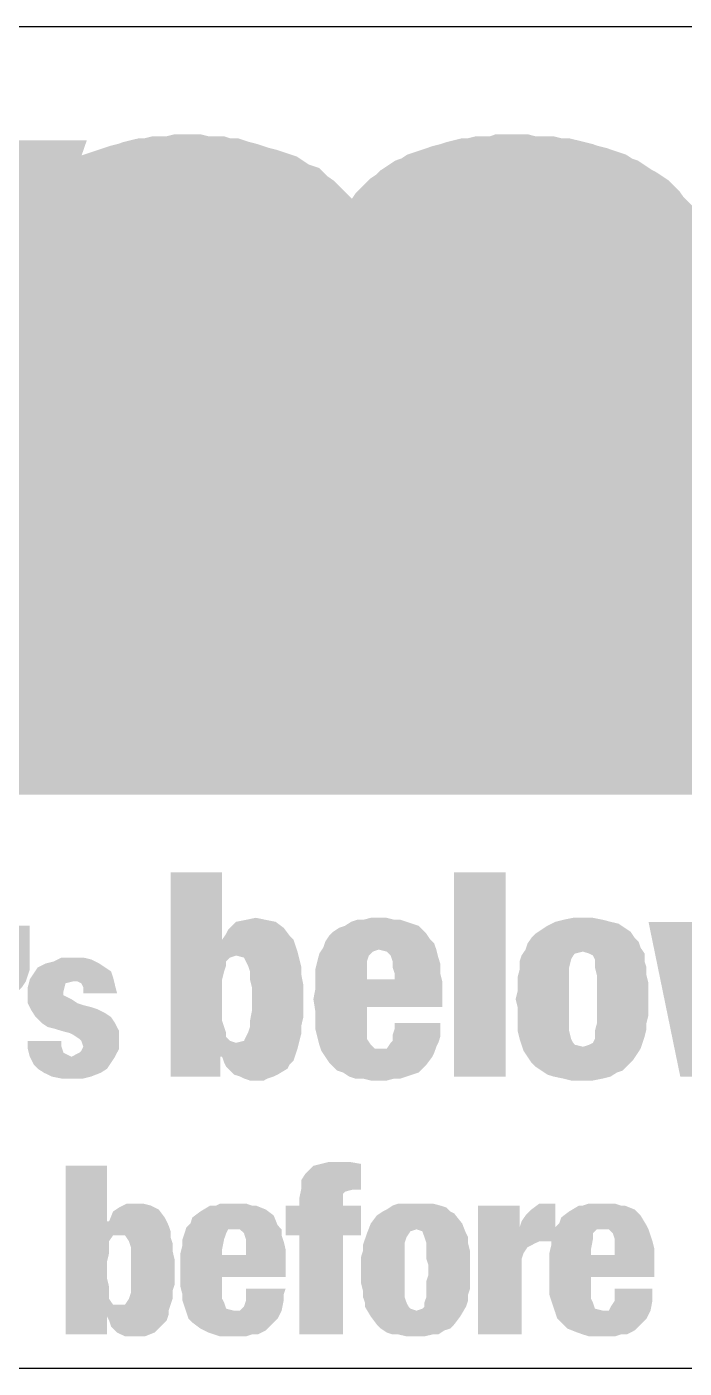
# Model space of a CAD drawing. Extents: x 0 to 3.75, y -0.01 to 1.6.
# Drawn here: x 1.932 to 2.717, y 0 to 1.6 of the extents above; entities that cross this region are included whole.
import ezdxf

# ---------------------------------------------------------------- set-up
doc = ezdxf.new("R2010")
doc.units = 0
doc.header["$LTSCALE"] = 0.01
doc.header["$MEASUREMENT"] = 0
doc.layers.get('Defpoints').update_dxf_attribs({"color": 111, "lineweight": 20})
doc.layers.add('G-ANNO-DETL-LOGO-PATT-COLR', color=7, linetype='Continuous', lineweight=20)

msp = doc.modelspace()

# ---------------------------------------------------------------- hatches: boundary and pattern name
at = {"layer": 'G-ANNO-DETL-LOGO-PATT-COLR', "linetype": 'ByBlock', "lineweight": -2, "transparency": 16777216}
h = msp.add_hatch(color=250, dxfattribs=at)
h.dxf.hatch_style = 1
h.paths.add_polyline_path([(1.2778, 1.4677), (1.2778, 1.5973), (0, 1.5973), (0, 0.6839), (2.7402, 0.6839), (2.7686, 0.6791), (2.7994, 0.6744), (2.8278, 0.6697), (2.8538, 0.6649), (2.8657, 0.6602), (2.8893, 0.6555), (2.9012, 0.6507), (2.913, 0.6484), (2.9225, 0.6437), (2.9343, 0.6413), (2.9438, 0.6366), (2.9532, 0.6342), (2.9722, 0.6247), (2.9816, 0.6224), (2.9911, 0.6176), (2.9982, 0.6129), (3.0076, 0.6082), (3.0147, 0.6058), (3.0218, 0.6011), (3.0313, 0.5963), (3.0384, 0.5916), (3.0455, 0.5892), (3.0502, 0.5845), (3.0644, 0.575), (3.0715, 0.5727), (3.0763, 0.5679), (3.0834, 0.5632), (3.0881, 0.5608), (3.0952, 0.5561), (3.0999, 0.5514), (3.1236, 0.5372), (3.1331, 0.5301), (3.1449, 0.523), (3.1544, 0.5159), (3.1662, 0.5111), (3.1757, 0.5064), (3.1875, 0.5017), (3.197, 0.4969), (3.2088, 0.4922), (3.2348, 0.4875), (3.2537, 0.4875), (3.2608, 0.4851), (3.2703, 0.4875), (3.2845, 0.4875), (3.2916, 0.4875), (3.2987, 0.4898), (3.3058, 0.4898), (3.3295, 0.4946), (3.3531, 0.504), (3.3626, 0.5088), (3.3744, 0.5135), (3.3839, 0.5206), (3.3934, 0.5253), (3.4005, 0.5324), (3.4194, 0.5466), (3.4383, 0.5608), (3.4549, 0.5774), (3.4667, 0.5845), (3.4857, 0.5987), (3.5093, 0.6129), (3.514, 0.6176), (3.5211, 0.62), (3.5282, 0.6247), (3.5353, 0.6271), (3.5401, 0.6318), (3.5543, 0.6366), (3.5637, 0.6413), (3.5779, 0.646), (3.5874, 0.6484), (3.5945, 0.6507), (3.6134, 0.6555), (3.6324, 0.6602), (3.6537, 0.6649), (3.6655, 0.6673), (3.6773, 0.672), (3.6868, 0.6791), (3.6963, 0.6886), (3.7034, 0.6981), (3.7081, 0.7099), (3.7128, 0.7336), (3.7128, 0.8117), (3.7105, 0.8211), (3.7057, 0.8306), (3.7034, 0.8377), (3.6939, 0.8519), (3.6868, 0.8566), (3.6821, 0.8614), (3.6821, 0.8685), (3.6773, 0.8779), (3.675, 0.885), (3.6702, 0.8945), (3.6631, 0.904), (3.6537, 0.911), (3.6418, 0.9181), (3.6371, 0.9205), (3.63, 0.9229), (3.63, 1.4269), (3.6253, 1.4411), (3.6182, 1.46), (3.5992, 1.479), (3.5874, 1.4861), (3.5803, 1.4884), (3.5732, 1.4884), (3.5661, 1.4908), (3.4549, 1.4908), (3.4478, 1.4908), (3.4407, 1.4884), (3.4312, 1.4861), (3.4194, 1.4813), (3.4123, 1.4766), (3.3981, 1.4624), (3.3934, 1.4553), (3.391, 1.4506), (3.3863, 1.46), (3.3721, 1.4742), (3.365, 1.479), (3.3555, 1.4837), (3.3484, 1.4884), (3.3366, 1.4908), (3.223, 1.4908), (3.2135, 1.4908), (3.1993, 1.4861), (3.1922, 1.4837), (3.1875, 1.479), (3.1804, 1.4766), (3.1709, 1.4671), (3.1567, 1.4482), (3.152, 1.4411), (3.1449, 1.434), (3.1307, 1.4529), (3.1118, 1.4671), (3.0928, 1.4813), (3.081, 1.4861), (3.0715, 1.4932), (3.0597, 1.4979), (3.0479, 1.5003), (3.0337, 1.505), (3.0218, 1.5074), (3.0147, 1.5074), (3.0076, 1.5097), (2.9934, 1.5097), (2.9863, 1.5121), (2.9698, 1.5121), (2.9509, 1.5121), (2.9367, 1.5097), (2.9248, 1.5097), (2.9012, 1.505), (2.8799, 1.5003), (2.868, 1.4979), (2.8491, 1.4884), (2.8396, 1.4861), (2.8231, 1.4742), (2.8136, 1.4695), (2.7994, 1.4553), (2.7852, 1.4411), (2.7734, 1.4246), (2.7686, 1.4175), (2.7592, 1.3985), (2.7568, 1.3891), (2.7521, 1.3796), (2.7473, 1.3583), (2.7452, 1.3478), (2.7378, 1.37), (2.7331, 1.3748), (2.7307, 1.3819), (2.7158, 1.3968), (2.711, 1.4039), (2.6983, 1.4166), (2.6836, 1.4264), (2.6789, 1.4288), (2.6613, 1.4405), (2.6542, 1.4429), (2.6471, 1.4476), (2.6236, 1.4555), (2.6142, 1.4578), (2.6071, 1.4602), (2.5792, 1.4671), (2.5698, 1.4671), (2.5603, 1.4695), (2.539, 1.4695), (2.5295, 1.4719), (2.492, 1.4719), (2.4849, 1.4695), (2.4682, 1.4695), (2.4588, 1.4671), (2.4517, 1.4671), (2.4333, 1.4626), (2.4262, 1.4602), (2.4167, 1.4578), (2.4005, 1.4524), (2.3861, 1.4476), (2.379, 1.4429), (2.372, 1.4405), (2.3538, 1.4285), (2.3491, 1.4237), (2.342, 1.419), (2.3246, 1.4016), (2.3201, 1.3949), (2.3071, 1.4079), (2.2984, 1.4166), (2.2913, 1.4214), (2.2811, 1.4316), (2.2685, 1.4358), (2.2543, 1.4453), (2.2308, 1.4531), (2.2213, 1.4555), (2.2071, 1.4602), (2.1977, 1.4626), (2.1839, 1.4671), (2.1744, 1.4671), (2.1673, 1.4695), (2.1485, 1.4695), (2.1391, 1.4719), (2.1085, 1.4719), (2.0991, 1.4695), (2.0825, 1.4695), (2.073, 1.4671), (2.0659, 1.4671), (2.0476, 1.4626), (2.0405, 1.4602), (2.031, 1.4578), (2.0147, 1.4524), (1.9975, 1.4466), (2.0038, 1.4648), (1.7413, 1.4648), (1.7381, 1.4508), (1.7349, 1.4648), (1.4541, 1.4648), (1.4598, 1.4482), (1.4511, 1.4511), (1.4416, 1.4559), (1.4219, 1.4624), (1.4126, 1.4624), (1.412, 1.4626), (1.3983, 1.4671), (1.3866, 1.4671), (1.3771, 1.4695), (1.3606, 1.4695), (1.3511, 1.4719), (1.3158, 1.4719), (1.3063, 1.4695), (1.285, 1.4695)])
at = {"layer": 'G-ANNO-DETL-LOGO-PATT-COLR', "linetype": 'ByBlock', "lineweight": -2, "true_color": 0xfefefe, "transparency": 16777216}
h = msp.add_hatch(color=7, dxfattribs=at)
h.dxf.hatch_style = 1
h.paths.add_polyline_path([(2.0919, 1.2849), (2.0919, 1.292), (2.0942, 1.2991), (2.099, 1.3039), (2.1013, 1.3086), (2.1084, 1.3133), (2.1155, 1.3157), (2.1321, 1.3157), (2.1392, 1.3133), (2.1487, 1.3039), (2.151, 1.2991), (2.1558, 1.2849), (2.1558, 1.2755), (2.1534, 1.2684), (2.1534, 1.2589), (2.1487, 1.2518), (2.1463, 1.2447), (2.1416, 1.2376), (2.1297, 1.2258), (2.1132, 1.2139), (2.1061, 1.2092), (2.0871, 1.1997), (2.0682, 1.1903), (2.0564, 1.1855), (2.0374, 1.1761), (2.028, 1.169), (2.0161, 1.1643), (2.0067, 1.1595), (1.9901, 1.1477), (1.9806, 1.1406), (1.9735, 1.1335), (1.9664, 1.124), (1.9593, 1.1169), (1.9522, 1.1075), (1.9475, 1.098), (1.9428, 1.0767), (1.9381, 1.053), (1.9381, 0.9726), (1.9404, 0.9584), (1.9404, 0.9465), (1.9428, 0.9347), (1.9475, 0.9252), (1.9499, 0.9158), (1.9546, 0.9063), (1.9617, 0.8969), (1.9759, 0.8827), (1.983, 0.8779), (2.0019, 0.8685), (2.0232, 0.8637), (2.0351, 0.8614), (2.0564, 0.8614), (2.0682, 0.8637), (2.0777, 0.8637), (2.0848, 0.8661), (2.0942, 0.8708), (2.1013, 0.8732), (2.1155, 0.8827), (2.1226, 0.8874), (2.1274, 0.8921), (2.1321, 0.8992), (2.1368, 0.904), (2.1463, 0.9181), (2.1487, 0.9252), (2.1534, 0.9323), (2.1558, 0.9323), (2.1558, 0.8685), (2.3072, 0.8685), (2.3072, 1.2778), (2.3072, 1.2873), (2.3048, 1.2968), (2.3025, 1.3039), (2.3001, 1.3133), (2.2954, 1.3275), (2.2906, 1.3346), (2.2883, 1.3417), (2.2788, 1.3559), (2.267, 1.3678), (2.2622, 1.3725), (2.2551, 1.3772), (2.2504, 1.382), (2.2433, 1.3843), (2.2291, 1.3938), (2.2149, 1.3985), (2.2054, 1.4009), (2.1913, 1.4056), (2.1818, 1.408), (2.1747, 1.4104), (2.1652, 1.4104), (2.1581, 1.4127), (2.1416, 1.4127), (2.1321, 1.4151), (2.1155, 1.4151), (2.1061, 1.4127), (2.0895, 1.4127), (2.08, 1.4104), (2.0729, 1.4104), (2.0635, 1.408), (2.0564, 1.4056), (2.0469, 1.4033), (2.0327, 1.3985), (2.0185, 1.3938), (2.0043, 1.3843), (1.9972, 1.382), (1.9901, 1.3772), (1.9854, 1.3725), (1.9783, 1.3678), (1.9735, 1.3607), (1.9688, 1.3559), (1.9593, 1.3417), (1.9546, 1.3346), (1.9522, 1.3275), (1.9475, 1.3204), (1.9451, 1.3133), (1.9428, 1.3039), (1.9404, 1.2968), (1.9404, 1.2778), (1.9381, 1.266), (1.9381, 1.2163), (2.0919, 1.2163)])
h.paths.add_polyline_path([(2.1321, 1.1264), (2.1558, 1.1406), (2.1558, 1.0388), (2.1558, 1.0317), (2.1534, 1.0223), (2.1534, 1.0104), (2.151, 1.0033), (2.1487, 0.9939), (2.1439, 0.9868), (2.1392, 0.982), (2.1297, 0.9797), (2.1084, 0.9797), (2.099, 0.9868), (2.0942, 0.9939), (2.0919, 1.001), (2.0919, 1.0649), (2.0919, 1.0791), (2.0942, 1.0862), (2.0966, 1.0909), (2.1037, 1.1027), (2.1132, 1.1122)], flags=16)
h = msp.add_hatch(color=7, dxfattribs=at)
h.dxf.hatch_style = 1
h.paths.add_polyline_path([(2.487, 1.2684), (2.4847, 1.2755), (2.487, 1.2849), (2.487, 1.292), (2.4894, 1.2991), (2.4918, 1.3039), (2.5012, 1.3133), (2.5083, 1.3157), (2.5249, 1.3157), (2.532, 1.3133), (2.5391, 1.3086), (2.5415, 1.3039), (2.5462, 1.2991), (2.5486, 1.292), (2.5486, 1.2755), (2.5486, 1.2163), (2.7024, 1.2163), (2.7024, 1.2873), (2.7, 1.2968), (2.7, 1.3039), (2.6953, 1.3181), (2.6906, 1.3323), (2.6882, 1.3394), (2.6835, 1.3441), (2.6811, 1.3512), (2.6716, 1.3607), (2.6669, 1.3678), (2.6622, 1.3725), (2.6551, 1.3772), (2.6503, 1.3796), (2.6361, 1.3891), (2.629, 1.3914), (2.6219, 1.3962), (2.6077, 1.4009), (2.5983, 1.4033), (2.5912, 1.4056), (2.5722, 1.4104), (2.5628, 1.4104), (2.5533, 1.4127), (2.532, 1.4127), (2.5225, 1.4151), (2.5012, 1.4151), (2.4941, 1.4127), (2.4752, 1.4127), (2.4657, 1.4104), (2.4587, 1.4104), (2.4492, 1.408), (2.4421, 1.4056), (2.4326, 1.4033), (2.4184, 1.3985), (2.4113, 1.3962), (2.4042, 1.3914), (2.3971, 1.3891), (2.39, 1.3843), (2.3853, 1.3796), (2.3782, 1.3749), (2.3687, 1.3654), (2.364, 1.3583), (2.3593, 1.3536), (2.3498, 1.3394), (2.3451, 1.3252), (2.3403, 1.3181), (2.338, 1.311), (2.338, 1.3015), (2.3332, 1.2826), (2.3332, 1.2636), (2.3332, 1.2494), (2.3356, 1.24), (2.3356, 1.2329), (2.338, 1.2258), (2.338, 1.221), (2.3427, 1.2068), (2.3474, 1.1974), (2.3522, 1.1855), (2.3664, 1.1666), (2.3758, 1.1595), (2.3829, 1.1501), (2.3924, 1.143), (2.4019, 1.1382), (2.4113, 1.1311), (2.4208, 1.1264), (2.4303, 1.1193), (2.4421, 1.1146), (2.461, 1.1051), (2.4705, 1.098), (2.4894, 1.0885), (2.4989, 1.0838), (2.5154, 1.072), (2.5296, 1.0578), (2.5344, 1.0507), (2.5438, 1.0317), (2.5486, 1.0128), (2.5486, 0.9915), (2.5486, 0.9844), (2.5462, 0.9773), (2.5415, 0.9726), (2.5391, 0.9655), (2.5249, 0.9607), (2.5083, 0.9607), (2.5012, 0.9631), (2.4965, 0.9655), (2.4918, 0.9726), (2.4894, 0.9773), (2.487, 0.9844), (2.487, 0.9915), (2.4847, 1.001), (2.4847, 1.0814), (2.3332, 1.0814), (2.3332, 0.9868), (2.3332, 0.9773), (2.3356, 0.9702), (2.338, 0.9607), (2.338, 0.9536), (2.3427, 0.9394), (2.3474, 0.9347), (2.3498, 0.9276), (2.3616, 0.911), (2.3711, 0.9016), (2.3782, 0.8969), (2.3829, 0.8921), (2.39, 0.8874), (2.3948, 0.885), (2.4019, 0.8803), (2.4161, 0.8756), (2.4303, 0.8708), (2.4374, 0.8685), (2.4468, 0.8661), (2.4539, 0.8661), (2.461, 0.8637), (2.4799, 0.8637), (2.487, 0.8614), (2.506, 0.8614), (2.5296, 0.8614), (2.5391, 0.8637), (2.5509, 0.8637), (2.5699, 0.8685), (2.5888, 0.8732), (2.6077, 0.8779), (2.6148, 0.8803), (2.629, 0.8898), (2.6432, 0.8992), (2.6503, 0.904), (2.6551, 0.9087), (2.6622, 0.9134), (2.6669, 0.9205), (2.6716, 0.9252), (2.6764, 0.9323), (2.6787, 0.9394), (2.6835, 0.9465), (2.6858, 0.9536), (2.6882, 0.9631), (2.6929, 0.9702), (2.6929, 0.9773), (2.6977, 0.9962), (2.6977, 1.0152), (2.6977, 1.0317), (2.6977, 1.0483), (2.6953, 1.0554), (2.6953, 1.0625), (2.6929, 1.0696), (2.6906, 1.0814), (2.6858, 1.0933), (2.6787, 1.1051), (2.6645, 1.124), (2.6503, 1.143), (2.6314, 1.1572), (2.6219, 1.1643), (2.6125, 1.169), (2.603, 1.1761), (2.5912, 1.1808), (2.5817, 1.1855), (2.5722, 1.1926), (2.5533, 1.2021), (2.5344, 1.2116), (2.5273, 1.2163), (2.5178, 1.221), (2.506, 1.2329), (2.4941, 1.2447), (2.4918, 1.2518), (2.487, 1.2589)])
at = {"layer": 'G-ANNO-DETL-LOGO-PATT-COLR', "linetype": 'ByBlock', "lineweight": -2, "transparency": 16777216}
for color, points in [(1, [(2.1558, 1.1217), (2.1558, 1.0483), (2.1558, 1.0388), (2.1558, 1.0317), (2.1534, 1.0223), (2.1534, 1.0175), (2.1534, 1.0104), (2.151, 1.0033), (2.1487, 0.9939), (2.1439, 0.9868), (2.1392, 0.982), (2.1297, 0.9797), (2.1203, 0.9797), (2.1084, 0.9797), (2.099, 0.9868), (2.0942, 0.9939), (2.0919, 1.001), (2.0919, 1.0057), (2.0919, 1.0649), (2.0919, 1.0743), (2.0942, 1.0838), (2.0966, 1.0909), (2.1013, 1.098), (2.1061, 1.1051), (2.1108, 1.1098), (2.1179, 1.1169), (2.125, 1.1217), (1.9617, 1.1217), (1.957, 1.1146), (1.9522, 1.1075), (1.9499, 1.098), (1.9451, 1.0909), (1.9428, 1.0814), (1.9404, 1.072), (1.9404, 1.0625), (1.9381, 1.053), (1.9381, 0.9726), (1.9404, 0.9584), (1.9404, 0.9465), (1.9428, 0.9347), (1.9475, 0.9252), (1.9499, 0.9158), (1.9546, 0.9063), (1.9617, 0.8969), (1.9688, 0.8898), (1.9759, 0.8827), (1.983, 0.8779), (1.9925, 0.8732), (2.0019, 0.8685), (2.0114, 0.8661), (2.0232, 0.8637), (2.0351, 0.8614), (2.0469, 0.8614), (2.0564, 0.8614), (2.0682, 0.8637), (2.0777, 0.8637), (2.0848, 0.8661), (2.0942, 0.8708), (2.1013, 0.8732), (2.1084, 0.8779), (2.1155, 0.8827), (2.1226, 0.8874), (2.1274, 0.8921), (2.1321, 0.8992), (2.1368, 0.904), (2.1416, 0.911), (2.1463, 0.9181), (2.1487, 0.9252), (2.1534, 0.9323), (2.1558, 0.9323), (2.1558, 0.8685), (2.3072, 0.8685), (2.3072, 1.1217)]), (1, [(2.4303, 1.1217), (2.4397, 1.1146), (2.4516, 1.1098), (2.461, 1.1051), (2.4728, 1.098), (2.4823, 1.0933), (2.4918, 1.0862), (2.5012, 1.0814), (2.5107, 1.0743), (2.5202, 1.0672), (2.5273, 1.0601), (2.532, 1.053), (2.5391, 1.0436), (2.5438, 1.0341), (2.5462, 1.0246), (2.5486, 1.0128), (2.5486, 1.001), (2.5486, 0.9915), (2.5486, 0.9844), (2.5462, 0.9773), (2.5415, 0.9726), (2.5391, 0.9655), (2.532, 0.9631), (2.5249, 0.9607), (2.5178, 0.9607), (2.5083, 0.9607), (2.5012, 0.9631), (2.4965, 0.9655), (2.4918, 0.9726), (2.4894, 0.9773), (2.487, 0.9844), (2.487, 0.9915), (2.4847, 1.001), (2.4847, 1.0814), (2.3332, 1.0814), (2.3332, 0.9962), (2.3332, 0.9868), (2.3332, 0.9773), (2.3356, 0.9702), (2.338, 0.9607), (2.338, 0.9536), (2.3403, 0.9465), (2.3427, 0.9394), (2.3474, 0.9347), (2.3498, 0.9276), (2.3545, 0.9205), (2.3616, 0.911), (2.3711, 0.9016), (2.3782, 0.8969), (2.3829, 0.8921), (2.39, 0.8874), (2.3948, 0.885), (2.4019, 0.8803), (2.409, 0.8779), (2.4161, 0.8756), (2.4232, 0.8732), (2.4303, 0.8708), (2.4374, 0.8685), (2.4468, 0.8661), (2.4539, 0.8661), (2.461, 0.8637), (2.4705, 0.8637), (2.4799, 0.8637), (2.487, 0.8614), (2.4965, 0.8614), (2.506, 0.8614), (2.5178, 0.8614), (2.5296, 0.8614), (2.5391, 0.8637), (2.5509, 0.8637), (2.5604, 0.8661), (2.5699, 0.8685), (2.5793, 0.8708), (2.5888, 0.8732), (2.5983, 0.8756), (2.6077, 0.8779), (2.6148, 0.8803), (2.6219, 0.885), (2.629, 0.8898), (2.6361, 0.8945), (2.6432, 0.8992), (2.6503, 0.904), (2.6551, 0.9087), (2.6622, 0.9134), (2.6669, 0.9205), (2.6716, 0.9252), (2.6764, 0.9323), (2.6787, 0.9394), (2.6835, 0.9465), (2.6858, 0.9536), (2.6882, 0.9631), (2.6929, 0.9702), (2.6929, 0.9797), (2.6953, 0.9868), (2.6977, 0.9962), (2.6977, 1.0057), (2.6977, 1.0152), (2.6977, 1.0246), (2.6977, 1.0317), (2.6977, 1.0388), (2.6977, 1.0459), (2.6977, 1.053), (2.6929, 1.0672), (2.6906, 1.0791), (2.6858, 1.0909), (2.6811, 1.1027), (2.674, 1.1122), (2.6693, 1.1217)]), (1, [(0.9489, 0.7359), (2.7024, 0.7359), (2.7024, 0.814), (0.9489, 0.814)]), (250, [(2.1652, 0.4141), (2.1676, 0.407), (2.17, 0.3999), (2.17, 0.3952), (2.1747, 0.3904), (2.1818, 0.3881), (2.1913, 0.3904), (2.1936, 0.3952), (2.196, 0.3999), (2.1984, 0.407), (2.1984, 0.4141), (2.2007, 0.4259), (2.2007, 0.433), (2.2007, 0.4401), (2.2007, 0.4472), (2.2007, 0.4543), (2.1984, 0.4638), (2.1984, 0.4733), (2.196, 0.4804), (2.1936, 0.4851), (2.1913, 0.4898), (2.1818, 0.4922), (2.1747, 0.4898), (2.17, 0.4851), (2.17, 0.4804), (2.1676, 0.4733), (2.1652, 0.4638), (2.1652, 0.4543), (2.1652, 0.4472), (2.1652, 0.4401), (2.1652, 0.433), (2.1652, 0.4259), (2.1652, 0.4141), (2.1652, 0.5916), (2.1652, 0.5111), (2.17, 0.5182), (2.1723, 0.523), (2.1818, 0.5324), (2.1936, 0.5348), (2.2054, 0.5372), (2.2173, 0.5348), (2.2291, 0.5324), (2.2386, 0.5253), (2.2457, 0.5159), (2.2504, 0.5111), (2.2528, 0.504), (2.2551, 0.4969), (2.2575, 0.4875), (2.2599, 0.478), (2.2599, 0.4685), (2.2622, 0.4567), (2.2622, 0.4449), (2.2622, 0.4307), (2.2622, 0.4188), (2.2599, 0.4094), (2.2599, 0.3999), (2.2575, 0.3904), (2.2551, 0.381), (2.2528, 0.3739), (2.2504, 0.3668), (2.2457, 0.3621), (2.2433, 0.3573), (2.2315, 0.3502), (2.2267, 0.3479), (2.2196, 0.3455), (2.2149, 0.3431), (2.2054, 0.3431), (2.1984, 0.3431), (2.1913, 0.3455), (2.1865, 0.3479), (2.1794, 0.3502), (2.1747, 0.355), (2.17, 0.3597), (2.1676, 0.3644), (2.1652, 0.3715), (2.1629, 0.3715), (2.1629, 0.3479), (2.1037, 0.3479), (2.1037, 0.5916), (2.1652, 0.5916)]), (250, [(2.4421, 0.3479), (2.5036, 0.3479), (2.5036, 0.5916), (2.4421, 0.5916)]), (250, [(2.7331, 0.5324), (2.7473, 0.3999), (2.7497, 0.3999), (2.7663, 0.5324), (2.8325, 0.5324), (2.8515, 0.3999), (2.8657, 0.5324), (2.9272, 0.5324), (2.8893, 0.3479), (2.8183, 0.3479), (2.7994, 0.478), (2.7805, 0.3479), (2.7119, 0.3479), (2.674, 0.5324)]), (250, [(1.9357, 0.5277), (1.9357, 0.4875), (1.9357, 0.4756), (1.9333, 0.4685), (1.931, 0.4614), (1.9262, 0.4543), (1.9215, 0.4496), (1.9144, 0.4472), (1.9073, 0.4449), (1.8978, 0.4449), (1.8978, 0.4638), (1.9049, 0.4638), (1.9097, 0.4685), (1.912, 0.4733), (1.912, 0.4827), (1.912, 0.4851), (1.8978, 0.4851), (1.8978, 0.5277)]), (250, [(1.9735, 0.3834), (1.9759, 0.3763), (1.9806, 0.3739), (1.9854, 0.3715), (1.9948, 0.3763), (1.9972, 0.3786), (1.9996, 0.3834), (1.9972, 0.3904), (1.9948, 0.3928), (1.9877, 0.3975), (1.983, 0.3999), (1.9735, 0.4023), (1.9664, 0.4046), (1.957, 0.407), (1.9499, 0.4117), (1.9428, 0.4188), (1.9381, 0.4259), (1.9333, 0.4354), (1.9333, 0.4401), (1.9333, 0.4472), (1.9333, 0.4543), (1.9357, 0.4638), (1.9404, 0.4709), (1.9451, 0.478), (1.9546, 0.4827), (1.9641, 0.4851), (1.9735, 0.4898), (1.9806, 0.4898), (1.9877, 0.4898), (1.9996, 0.4898), (2.009, 0.4875), (2.0185, 0.4827), (2.0256, 0.478), (2.0327, 0.4733), (2.0351, 0.4662), (2.0374, 0.4567), (2.0398, 0.4472), (1.9996, 0.4472), (1.9996, 0.4543), (1.9972, 0.4591), (1.9925, 0.4614), (1.9877, 0.4614), (1.9783, 0.4591), (1.9759, 0.4496), (1.9759, 0.4449), (1.9806, 0.4425), (1.9854, 0.4401), (1.9925, 0.4354), (1.9996, 0.433), (2.009, 0.4307), (2.0161, 0.4283), (2.0256, 0.4236), (2.0327, 0.4188), (2.0374, 0.4117), (2.0422, 0.4023), (2.0422, 0.3975), (2.0422, 0.3904), (2.0422, 0.381), (2.0374, 0.3715), (2.0327, 0.3644), (2.028, 0.3573), (2.0209, 0.3526), (2.009, 0.3479), (1.9996, 0.3455), (1.9877, 0.3455), (1.9806, 0.3455), (1.9735, 0.3455), (1.9617, 0.3479), (1.9522, 0.3526), (1.9451, 0.3573), (1.9404, 0.3621), (1.9357, 0.3715), (1.9333, 0.381), (1.9333, 0.3904), (1.9735, 0.3904)]), (250, [(2.0303, 0.097), (2.0303, 0.0899), (2.0303, 0.0828), (2.0351, 0.0757), (2.0422, 0.0757), (2.0493, 0.0757), (2.054, 0.0828), (2.0564, 0.0899), (2.0564, 0.097), (2.0564, 0.1065), (2.0564, 0.116), (2.0564, 0.1278), (2.0564, 0.1372), (2.0564, 0.1443), (2.054, 0.1514), (2.0493, 0.1585), (2.0422, 0.1585), (2.0351, 0.1585), (2.0303, 0.1514), (2.0303, 0.1443), (2.0303, 0.1372), (2.028, 0.1278), (2.028, 0.116), (2.028, 0.1065), (2.0303, 0.097), (2.028, 0.2414), (2.028, 0.1751), (2.0303, 0.1751), (2.0351, 0.1869), (2.0422, 0.1917), (2.0516, 0.1964), (2.0611, 0.1964), (2.0706, 0.1964), (2.08, 0.194), (2.0895, 0.1893), (2.0966, 0.1798), (2.1013, 0.1704), (2.1037, 0.1633), (2.1037, 0.1562), (2.1061, 0.1491), (2.1061, 0.1396), (2.1084, 0.1301), (2.1084, 0.1207), (2.1084, 0.1089), (2.1084, 0.0994), (2.1061, 0.0923), (2.1061, 0.0828), (2.1037, 0.0757), (2.1013, 0.0686), (2.1013, 0.0639), (2.099, 0.0568), (2.0919, 0.0497), (2.0848, 0.0426), (2.0729, 0.0379), (2.0635, 0.0379), (2.0564, 0.0379), (2.0493, 0.0379), (2.0398, 0.0426), (2.0327, 0.0497), (2.0303, 0.0568), (2.028, 0.0615), (2.028, 0.0402), (1.9783, 0.0402), (1.9783, 0.2414), (2.028, 0.2414)]), (250, [(2.2409, 0.1585), (2.2409, 0.194), (2.2575, 0.194), (2.2575, 0.2035), (2.2599, 0.2153), (2.2599, 0.2248), (2.2646, 0.2319), (2.2693, 0.2366), (2.2741, 0.2414), (2.2835, 0.2437), (2.293, 0.2461), (2.3001, 0.2461), (2.3048, 0.2461), (2.3167, 0.2461), (2.3309, 0.2437), (2.3309, 0.213), (2.3261, 0.213), (2.3214, 0.213), (2.3119, 0.2106), (2.3096, 0.2082), (2.3096, 0.2035), (2.3096, 0.194), (2.3309, 0.194), (2.3309, 0.1585), (2.3096, 0.1585), (2.3096, 0.0402), (2.2575, 0.0402), (2.2575, 0.1585)]), (250, [(2.5202, 0.194), (2.5202, 0.168), (2.5225, 0.1751), (2.5273, 0.1822), (2.5344, 0.1893), (2.5438, 0.1964), (2.5557, 0.1964), (2.5628, 0.1964), (2.5628, 0.1491), (2.558, 0.1514), (2.5509, 0.1514), (2.5438, 0.1514), (2.5391, 0.1491), (2.5296, 0.1443), (2.5249, 0.1372), (2.5225, 0.1301), (2.5225, 0.1231), (2.5225, 0.0402), (2.4705, 0.0402), (2.4705, 0.194)])]:
    msp.add_hatch(color=color, dxfattribs=at).paths.add_polyline_path(points)
h = msp.add_hatch(color=250, dxfattribs=at)
h.paths.add_polyline_path([(2.338, 0.4307), (2.4279, 0.4307), (2.4279, 0.4496), (2.4279, 0.4614), (2.4255, 0.4709), (2.4255, 0.4827), (2.4232, 0.4898), (2.4208, 0.4993), (2.4184, 0.5064), (2.4137, 0.5111), (2.409, 0.5182), (2.4042, 0.523), (2.3995, 0.5277), (2.3924, 0.5301), (2.3853, 0.5324), (2.3782, 0.5348), (2.3711, 0.5348), (2.3616, 0.5372), (2.3545, 0.5372), (2.3427, 0.5372), (2.3332, 0.5348), (2.3261, 0.5348), (2.319, 0.5324), (2.3119, 0.5277), (2.3048, 0.5253), (2.2977, 0.5206), (2.293, 0.5159), (2.2883, 0.5088), (2.2859, 0.5017), (2.2812, 0.4946), (2.2788, 0.4851), (2.2764, 0.4756), (2.2764, 0.4638), (2.2764, 0.452), (2.2741, 0.4401), (2.2764, 0.4259), (2.2764, 0.4141), (2.2764, 0.4046), (2.2788, 0.3952), (2.2812, 0.3857), (2.2835, 0.3786), (2.2883, 0.3715), (2.293, 0.3644), (2.2977, 0.3597), (2.3025, 0.355), (2.3096, 0.3526), (2.3167, 0.3479), (2.3238, 0.3455), (2.3332, 0.3455), (2.3427, 0.3431), (2.3545, 0.3431), (2.3616, 0.3431), (2.3711, 0.3455), (2.3782, 0.3455), (2.3853, 0.3479), (2.3924, 0.3502), (2.3995, 0.3526), (2.409, 0.3621), (2.4161, 0.3715), (2.4184, 0.3763), (2.4208, 0.3834), (2.4232, 0.3881), (2.4255, 0.3952), (2.4255, 0.4046), (2.4255, 0.4117), (2.3711, 0.4117), (2.3711, 0.4046), (2.3687, 0.3975), (2.3687, 0.3904), (2.3664, 0.3881), (2.3616, 0.381), (2.3545, 0.381), (2.3474, 0.381), (2.3427, 0.3857), (2.338, 0.3928), (2.338, 0.3975), (2.338, 0.4046)])
h.paths.add_polyline_path([(2.338, 0.4638), (2.338, 0.4709), (2.338, 0.478), (2.338, 0.4851), (2.3403, 0.4922), (2.3451, 0.4969), (2.3522, 0.4993), (2.3616, 0.4969), (2.3664, 0.4922), (2.3687, 0.4851), (2.3687, 0.478), (2.3711, 0.4709), (2.3711, 0.4638)], flags=16)
h = msp.add_hatch(color=250, dxfattribs=at)
h.paths.add_polyline_path([(2.6693, 0.3952), (2.6716, 0.4046), (2.6716, 0.4117), (2.674, 0.4212), (2.674, 0.4307), (2.674, 0.4401), (2.674, 0.4496), (2.674, 0.4591), (2.6716, 0.4685), (2.6716, 0.478), (2.6693, 0.4851), (2.6693, 0.4946), (2.6645, 0.5017), (2.6622, 0.5088), (2.6574, 0.5135), (2.6527, 0.5206), (2.6456, 0.5253), (2.6385, 0.5301), (2.629, 0.5324), (2.6196, 0.5348), (2.6077, 0.5372), (2.603, 0.5372), (2.5959, 0.5372), (2.5841, 0.5372), (2.5722, 0.5348), (2.5628, 0.5324), (2.5533, 0.5277), (2.5462, 0.523), (2.5391, 0.5182), (2.5344, 0.5135), (2.5296, 0.5064), (2.5273, 0.4993), (2.5225, 0.4922), (2.5202, 0.4851), (2.5202, 0.4756), (2.5178, 0.4662), (2.5178, 0.4591), (2.5178, 0.4496), (2.5154, 0.4401), (2.5178, 0.4307), (2.5178, 0.4212), (2.5178, 0.4117), (2.5178, 0.4023), (2.5202, 0.3928), (2.5225, 0.3857), (2.5249, 0.3786), (2.5296, 0.3715), (2.5344, 0.3644), (2.5391, 0.3597), (2.5462, 0.355), (2.5533, 0.3502), (2.5604, 0.3479), (2.5722, 0.3455), (2.5817, 0.3431), (2.5888, 0.3431), (2.5959, 0.3431), (2.6077, 0.3431), (2.6196, 0.3455), (2.629, 0.3479), (2.6361, 0.3526), (2.6432, 0.355), (2.6503, 0.3621), (2.6551, 0.3668), (2.6598, 0.3739), (2.6645, 0.381), (2.6669, 0.3881)])
h.paths.add_polyline_path([(2.5793, 0.4023), (2.5793, 0.4117), (2.5793, 0.4165), (2.5793, 0.4236), (2.5793, 0.4307), (2.5793, 0.4401), (2.5793, 0.4472), (2.5793, 0.4567), (2.5793, 0.4614), (2.5793, 0.4685), (2.5793, 0.478), (2.5817, 0.4875), (2.5841, 0.4922), (2.5864, 0.4946), (2.5959, 0.4969), (2.603, 0.4946), (2.6077, 0.4922), (2.6101, 0.4875), (2.6101, 0.478), (2.6125, 0.4685), (2.6125, 0.4614), (2.6125, 0.4567), (2.6125, 0.4472), (2.6125, 0.4401), (2.6125, 0.4307), (2.6125, 0.4236), (2.6125, 0.4165), (2.6125, 0.4117), (2.6101, 0.4023), (2.6101, 0.3928), (2.6077, 0.3881), (2.603, 0.3857), (2.5959, 0.3834), (2.5864, 0.3857), (2.5841, 0.3881), (2.5817, 0.3928)], flags=16)
h = msp.add_hatch(color=250, dxfattribs=at)
h.paths.add_polyline_path([(2.2409, 0.142), (2.2386, 0.1514), (2.2362, 0.1585), (2.2362, 0.1656), (2.2315, 0.1704), (2.2267, 0.1822), (2.2173, 0.1893), (2.2054, 0.194), (2.2007, 0.194), (2.1936, 0.1964), (2.1865, 0.1964), (2.1794, 0.1964), (2.1723, 0.1964), (2.1629, 0.1964), (2.1581, 0.194), (2.151, 0.194), (2.1392, 0.1869), (2.1297, 0.1798), (2.1274, 0.1727), (2.1226, 0.168), (2.1203, 0.1609), (2.1179, 0.1538), (2.1179, 0.1467), (2.1155, 0.1372), (2.1155, 0.1278), (2.1155, 0.116), (2.1155, 0.1065), (2.1155, 0.097), (2.1179, 0.0876), (2.1179, 0.0805), (2.1203, 0.0734), (2.1226, 0.0663), (2.125, 0.0592), (2.1297, 0.0544), (2.1392, 0.0473), (2.1487, 0.0426), (2.1558, 0.0402), (2.1629, 0.0379), (2.1723, 0.0379), (2.1794, 0.0379), (2.1865, 0.0379), (2.1936, 0.0379), (2.2007, 0.0402), (2.2078, 0.0402), (2.2173, 0.045), (2.2244, 0.0521), (2.2315, 0.0592), (2.2362, 0.0686), (2.2386, 0.0805), (2.2386, 0.0876), (2.2409, 0.0947), (2.1936, 0.0947), (2.1936, 0.0876), (2.1936, 0.0805), (2.1913, 0.0734), (2.1865, 0.0686), (2.1794, 0.0686), (2.17, 0.071), (2.1676, 0.0781), (2.1652, 0.0828), (2.1652, 0.0876), (2.1652, 0.1089), (2.2409, 0.1089), (2.2409, 0.1231), (2.2409, 0.1349)])
h.paths.add_polyline_path([(2.1652, 0.142), (2.1676, 0.1538), (2.17, 0.1609), (2.1723, 0.1656), (2.1794, 0.1656), (2.1865, 0.1656), (2.1913, 0.1609), (2.1936, 0.1538), (2.1936, 0.142), (2.1936, 0.1349), (2.1652, 0.1349)], flags=16)
h = msp.add_hatch(color=250, dxfattribs=at)
h.paths.add_polyline_path([(2.461, 0.1254), (2.461, 0.1325), (2.461, 0.1396), (2.4587, 0.1491), (2.4587, 0.1562), (2.4563, 0.1609), (2.4516, 0.1727), (2.4421, 0.1846), (2.4374, 0.1869), (2.4326, 0.1917), (2.4255, 0.194), (2.4161, 0.1964), (2.4066, 0.1964), (2.3971, 0.1964), (2.3853, 0.1964), (2.3758, 0.1964), (2.3687, 0.194), (2.3616, 0.1893), (2.3569, 0.1869), (2.3498, 0.1822), (2.3427, 0.1727), (2.338, 0.1609), (2.3356, 0.1538), (2.3332, 0.1467), (2.3332, 0.1396), (2.3309, 0.1325), (2.3309, 0.1254), (2.3309, 0.1183), (2.3309, 0.1089), (2.3309, 0.1018), (2.3332, 0.0923), (2.3332, 0.0852), (2.3356, 0.0781), (2.3356, 0.0734), (2.3427, 0.0615), (2.3498, 0.0521), (2.3545, 0.0473), (2.3616, 0.0426), (2.3687, 0.0402), (2.3758, 0.0402), (2.3853, 0.0379), (2.3971, 0.0379), (2.4066, 0.0379), (2.4161, 0.0402), (2.4232, 0.0402), (2.4303, 0.045), (2.4374, 0.0473), (2.4421, 0.0521), (2.4492, 0.0615), (2.4563, 0.0734), (2.4587, 0.0805), (2.4587, 0.0876), (2.461, 0.0947), (2.461, 0.1018), (2.461, 0.1089), (2.461, 0.116)])
h.paths.add_polyline_path([(2.3829, 0.1301), (2.3829, 0.1396), (2.3829, 0.1491), (2.3853, 0.1562), (2.39, 0.1633), (2.3971, 0.1656), (2.4042, 0.1633), (2.4066, 0.1562), (2.409, 0.1491), (2.409, 0.1396), (2.409, 0.1301), (2.4113, 0.1231), (2.4113, 0.116), (2.4113, 0.1112), (2.409, 0.1041), (2.409, 0.0923), (2.409, 0.0852), (2.4066, 0.0781), (2.4066, 0.0734), (2.4042, 0.071), (2.3971, 0.0686), (2.39, 0.071), (2.3877, 0.0734), (2.3853, 0.0781), (2.3829, 0.0852), (2.3829, 0.0923), (2.3829, 0.1041), (2.3829, 0.1112), (2.3829, 0.116), (2.3829, 0.1231)], flags=16)
h = msp.add_hatch(color=250, dxfattribs=at)
h.paths.add_polyline_path([(2.6811, 0.1349), (2.6811, 0.142), (2.6787, 0.1514), (2.6764, 0.1585), (2.674, 0.1656), (2.6716, 0.1704), (2.6645, 0.1822), (2.6574, 0.1893), (2.6456, 0.194), (2.6409, 0.194), (2.6338, 0.1964), (2.6267, 0.1964), (2.6196, 0.1964), (2.6125, 0.1964), (2.603, 0.1964), (2.5959, 0.194), (2.5912, 0.194), (2.5793, 0.1869), (2.5699, 0.1798), (2.5675, 0.1727), (2.5628, 0.168), (2.5604, 0.1609), (2.558, 0.1538), (2.558, 0.1467), (2.5557, 0.1372), (2.5557, 0.1278), (2.5557, 0.116), (2.5557, 0.1065), (2.5557, 0.097), (2.5557, 0.0876), (2.558, 0.0805), (2.5604, 0.0734), (2.5628, 0.0663), (2.5651, 0.0592), (2.5699, 0.0544), (2.577, 0.0473), (2.5888, 0.0426), (2.5959, 0.0402), (2.603, 0.0379), (2.6101, 0.0379), (2.6196, 0.0379), (2.6267, 0.0379), (2.6338, 0.0379), (2.6409, 0.0402), (2.648, 0.0402), (2.6574, 0.045), (2.6645, 0.0521), (2.6716, 0.0592), (2.6764, 0.0686), (2.6787, 0.0805), (2.6787, 0.0876), (2.6787, 0.0947), (2.6338, 0.0947), (2.6338, 0.0876), (2.6338, 0.0805), (2.629, 0.0734), (2.6267, 0.0686), (2.6196, 0.0686), (2.6101, 0.071), (2.6077, 0.0781), (2.6054, 0.0828), (2.6054, 0.0876), (2.6054, 0.1089), (2.6811, 0.1089), (2.6811, 0.1231)])
h.paths.add_polyline_path([(2.6338, 0.1349), (2.6054, 0.1349), (2.6054, 0.142), (2.6077, 0.1538), (2.6077, 0.1609), (2.6125, 0.1656), (2.6196, 0.1656), (2.6267, 0.1656), (2.6314, 0.1609), (2.6338, 0.1538), (2.6338, 0.142)], flags=16)

# ---------------------------------------------------------------- linework, layer by layer
at = {"layer": 'Defpoints', "color": 0, "linetype": 'ByBlock', "lineweight": -2, "transparency": 16777216}
msp.add_lwpolyline([(0, 0), (3.75, 0), (3.75, 1.6), (0, 1.6)], close=True, dxfattribs=at)

doc.saveas('drawing.dxf')
